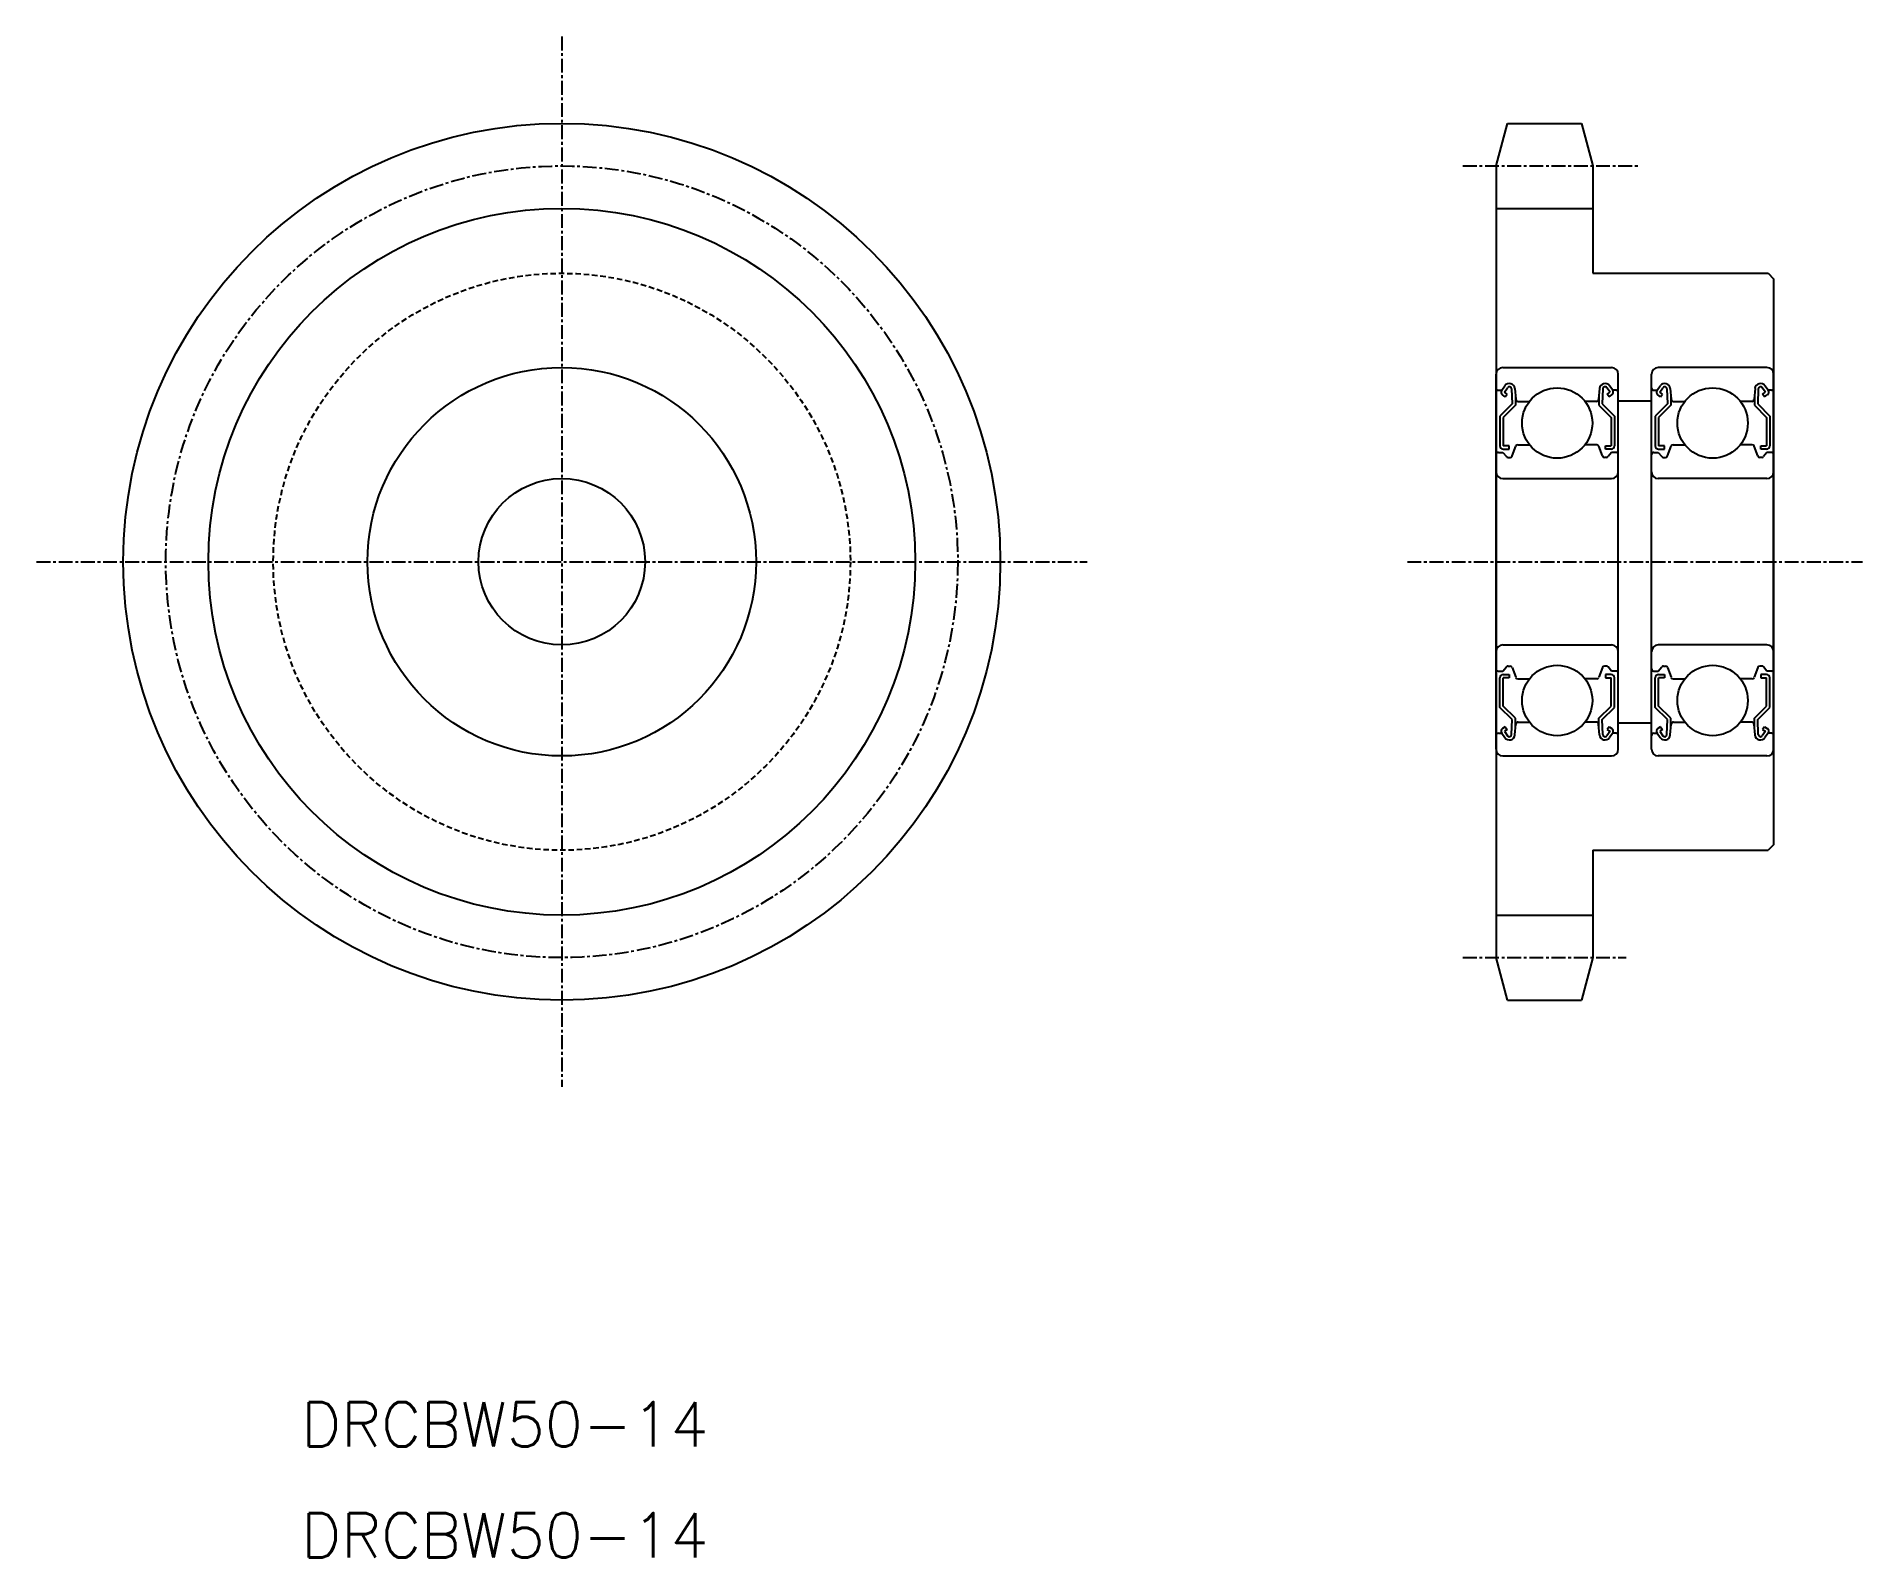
# Model space of a CAD drawing. Extents: x 0 to 164, y 0 to 137.
import ezdxf

# ---------------------------------------------------------------- set-up
doc = ezdxf.new("R2010")
doc.units = 0
doc.linetypes.add('CENTER', pattern=[2, 1.25, -0.25, 0.25, -0.25])
doc.linetypes.add('DASHED', pattern=[0.75, 0.5, -0.25])
doc.layers.get('0').update_dxf_attribs({"linetype": 'CONTINUOUS'})
doc.layers.add('CENTER', color=1, linetype='CENTER')
doc.styles.get("Standard").update_dxf_attribs({"font": 'txt', "bigfont": 'BIGFONT'})

msp = doc.modelspace()

# ---------------------------------------------------------------- linework, layer by layer
at = {"color": 7, "linetype": 'CONTINUOUS'}
for p, q in [((131.49, 125.39), (132.52, 129.22)), ((132.52, 129.22), (139.17, 129.22)), ((139.17, 129.22), (140.19, 125.39)), ((131.49, 125.39), (131.49, 54.05)), ((140.19, 125.39), (140.19, 115.72)), ((131.49, 121.56), (140.19, 121.56)), ((140.19, 115.72), (155.99, 115.72)), ((155.99, 115.72), (156.49, 115.22)), ((156.49, 115.22), (156.49, 64.22)), ((132.09, 107.22), (141.89, 107.22)), ((155.89, 107.22), (146.09, 107.22)), ((131.49, 72.82), (131.49, 106.62)), ((131.99, 105.17), (132.27, 105.57)), ((132.24, 105), (132.52, 105.4)), ((132.88, 105.3), (132.93, 103.95)), ((133.18, 105.33), (133.26, 104.36)), ((140.81, 105.33), (140.72, 104.36)), ((141.1, 105.3), (141.05, 103.95)), ((141.75, 105), (141.46, 105.4)), ((141.99, 105.17), (141.71, 105.57)), ((142.49, 72.82), (142.49, 106.62)), ((145.49, 72.82), (145.49, 106.62)), ((145.99, 105.17), (146.27, 105.57)), ((146.24, 105), (146.52, 105.4)), ((146.88, 105.3), (146.93, 103.95)), ((147.18, 105.33), (147.26, 104.36)), ((154.81, 105.33), (154.72, 104.36)), ((155.1, 105.3), (155.05, 103.95)), ((155.75, 105), (155.46, 105.4)), ((155.99, 105.17), (155.71, 105.57)), ((156.49, 72.82), (156.49, 106.62)), ((131.69, 105.17), (131.99, 105.17)), ((132.93, 103.95), (131.83, 102.85)), ((132.31, 104.58), (132.07, 104.76)), ((133.23, 103.82), (132.13, 102.72)), ((132.48, 104.83), (132.24, 105)), ((132.31, 104.58), (132.48, 104.83)), ((133.23, 104.7), (133.23, 103.82)), ((133.46, 104.17), (134.49, 104.17)), ((140.52, 104.17), (139.5, 104.17)), ((140.75, 104.7), (140.75, 103.82)), ((140.75, 103.82), (141.85, 102.72)), ((141.05, 103.95), (142.15, 102.85)), ((141.5, 104.83), (141.75, 105)), ((141.67, 104.58), (141.5, 104.83)), ((141.67, 104.58), (141.92, 104.76)), ((142.29, 105.17), (141.99, 105.17)), ((142.49, 104.22), (145.49, 104.22)), ((145.69, 105.17), (145.99, 105.17)), ((146.93, 103.95), (145.83, 102.85)), ((146.31, 104.58), (146.07, 104.76)), ((147.23, 103.82), (146.13, 102.72)), ((146.48, 104.83), (146.24, 105)), ((146.31, 104.58), (146.48, 104.83)), ((147.23, 104.7), (147.23, 103.82)), ((147.46, 104.17), (148.49, 104.17)), ((154.52, 104.17), (153.5, 104.17)), ((154.75, 104.7), (154.75, 103.82)), ((154.75, 103.82), (155.85, 102.72)), ((155.05, 103.95), (156.15, 102.85)), ((155.5, 104.83), (155.75, 105)), ((155.67, 104.58), (155.5, 104.83)), ((155.67, 104.58), (155.92, 104.76)), ((156.29, 105.17), (155.99, 105.17)), ((131.83, 102.85), (131.83, 100.17)), ((132.13, 102.72), (132.13, 100.17)), ((141.85, 102.72), (141.85, 100.17)), ((142.15, 102.85), (142.15, 100.17)), ((145.83, 102.85), (145.83, 100.17)), ((146.13, 102.72), (146.13, 100.17)), ((155.85, 102.72), (155.85, 100.17)), ((156.15, 102.85), (156.15, 100.17)), ((131.69, 99.57), (132.09, 99.57)), ((132.09, 99.57), (132.41, 99.2)), ((132.65, 100.17), (132.13, 100.17)), ((132.13, 99.87), (132.65, 99.87)), ((132.56, 99.12), (132.74, 99.12)), ((132.65, 99.87), (132.65, 100.17)), ((132.93, 99.26), (133.25, 100.14)), ((133.44, 100.27), (134.49, 100.27)), ((140.55, 100.27), (139.5, 100.27)), ((141.06, 99.26), (140.73, 100.14)), ((141.42, 99.12), (141.25, 99.12)), ((141.33, 100.17), (141.85, 100.17)), ((141.33, 99.87), (141.33, 100.17)), ((141.85, 99.87), (141.33, 99.87)), ((141.89, 99.57), (141.57, 99.2)), ((142.29, 99.57), (141.89, 99.57)), ((145.69, 99.57), (146.09, 99.57)), ((146.09, 99.57), (146.41, 99.2)), ((146.65, 100.17), (146.13, 100.17)), ((146.13, 99.87), (146.65, 99.87)), ((146.56, 99.12), (146.74, 99.12)), ((146.65, 99.87), (146.65, 100.17)), ((146.93, 99.26), (147.25, 100.14)), ((147.44, 100.27), (148.49, 100.27)), ((154.55, 100.27), (153.5, 100.27)), ((155.06, 99.26), (154.73, 100.14)), ((155.42, 99.12), (155.25, 99.12)), ((155.33, 100.17), (155.85, 100.17)), ((155.33, 99.87), (155.33, 100.17)), ((155.85, 99.87), (155.33, 99.87)), ((155.89, 99.57), (155.57, 99.2)), ((156.29, 99.57), (155.89, 99.57)), ((132.09, 97.22), (141.89, 97.22)), ((155.89, 97.22), (146.09, 97.22)), ((131.49, 89.72), (131.49, 89.72)), ((156.49, 89.72), (156.49, 89.72)), ((131.49, 81.47), (131.49, 81.47)), ((132.09, 82.22), (141.89, 82.22)), ((155.89, 82.22), (146.09, 82.22)), ((156.49, 81.47), (156.49, 81.47)), ((131.69, 79.87), (132.09, 79.87)), ((131.83, 76.6), (131.83, 79.27)), ((132.09, 79.87), (132.41, 80.25)), ((132.13, 79.57), (132.65, 79.57)), ((132.13, 76.72), (132.13, 79.27)), ((132.65, 79.27), (132.13, 79.27)), ((132.56, 80.32), (132.74, 80.32)), ((132.65, 79.57), (132.65, 79.27)), ((132.93, 80.19), (133.25, 79.31)), ((133.44, 79.17), (134.49, 79.17)), ((140.55, 79.17), (139.5, 79.17)), ((141.06, 80.19), (140.73, 79.31)), ((141.42, 80.32), (141.25, 80.32)), ((141.33, 79.57), (141.33, 79.27)), ((141.85, 79.57), (141.33, 79.57)), ((141.33, 79.27), (141.85, 79.27)), ((141.89, 79.87), (141.57, 80.25)), ((141.85, 76.72), (141.85, 79.27)), ((142.29, 79.87), (141.89, 79.87)), ((142.15, 76.6), (142.15, 79.27)), ((145.69, 79.87), (146.09, 79.87)), ((145.83, 76.6), (145.83, 79.27)), ((146.09, 79.87), (146.41, 80.25)), ((146.13, 79.57), (146.65, 79.57)), ((146.13, 76.72), (146.13, 79.27)), ((146.65, 79.27), (146.13, 79.27)), ((146.56, 80.32), (146.74, 80.32)), ((146.65, 79.57), (146.65, 79.27)), ((146.93, 80.19), (147.25, 79.31)), ((147.44, 79.17), (148.49, 79.17)), ((154.55, 79.17), (153.5, 79.17)), ((155.06, 80.19), (154.73, 79.31)), ((155.42, 80.32), (155.25, 80.32)), ((155.85, 79.57), (155.33, 79.57)), ((155.33, 79.57), (155.33, 79.27)), ((155.33, 79.27), (155.85, 79.27)), ((155.89, 79.87), (155.57, 80.25)), ((155.85, 76.72), (155.85, 79.27)), ((156.29, 79.87), (155.89, 79.87)), ((156.15, 76.6), (156.15, 79.27)), ((132.93, 75.5), (131.83, 76.6)), ((133.23, 75.62), (132.13, 76.72)), ((140.75, 75.62), (141.85, 76.72)), ((141.05, 75.5), (142.15, 76.6)), ((146.93, 75.5), (145.83, 76.6)), ((147.23, 75.62), (146.13, 76.72)), ((154.75, 75.62), (155.85, 76.72)), ((155.05, 75.5), (156.15, 76.6)), ((131.69, 74.27), (131.99, 74.27)), ((131.99, 74.27), (132.27, 73.88)), ((132.31, 74.86), (132.07, 74.69)), ((132.48, 74.62), (132.24, 74.45)), ((132.24, 74.45), (132.52, 74.04)), ((132.31, 74.86), (132.48, 74.62)), ((132.88, 74.15), (132.93, 75.5)), ((133.18, 74.12), (133.26, 75.09)), ((133.23, 74.75), (133.23, 75.62)), ((133.46, 75.27), (134.49, 75.27)), ((140.52, 75.27), (139.5, 75.27)), ((140.81, 74.12), (140.72, 75.09)), ((140.75, 74.75), (140.75, 75.62)), ((141.1, 74.15), (141.05, 75.5)), ((141.75, 74.45), (141.46, 74.04)), ((141.67, 74.86), (141.5, 74.62)), ((141.5, 74.62), (141.75, 74.45)), ((141.67, 74.86), (141.92, 74.69)), ((141.99, 74.27), (141.71, 73.88)), ((142.29, 74.27), (141.99, 74.27)), ((142.49, 75.22), (145.49, 75.22)), ((145.69, 74.27), (145.99, 74.27)), ((145.99, 74.27), (146.27, 73.88)), ((146.31, 74.86), (146.07, 74.69)), ((146.48, 74.62), (146.24, 74.45)), ((146.24, 74.45), (146.52, 74.04)), ((146.31, 74.86), (146.48, 74.62)), ((146.88, 74.15), (146.93, 75.5)), ((147.18, 74.12), (147.26, 75.09)), ((147.23, 74.75), (147.23, 75.62)), ((147.46, 75.27), (148.49, 75.27)), ((154.52, 75.27), (153.5, 75.27)), ((154.81, 74.12), (154.72, 75.09)), ((154.75, 74.75), (154.75, 75.62)), ((155.1, 74.15), (155.05, 75.5)), ((155.75, 74.45), (155.46, 74.04)), ((155.67, 74.86), (155.5, 74.62)), ((155.5, 74.62), (155.75, 74.45)), ((155.67, 74.86), (155.92, 74.69)), ((155.99, 74.27), (155.71, 73.88)), ((156.29, 74.27), (155.99, 74.27)), ((132.09, 72.22), (141.89, 72.22)), ((155.89, 72.22), (146.09, 72.22)), ((156.49, 64.22), (155.99, 63.72)), ((140.19, 63.72), (155.99, 63.72)), ((140.19, 63.72), (140.19, 54.05)), ((140.19, 61.31), (140.19, 61.31)), ((131.49, 57.88), (140.19, 57.88)), ((140.19, 58.89), (140.19, 58.89)), ((132.52, 50.22), (131.49, 54.05)), ((140.19, 54.05), (139.17, 50.22)), ((132.52, 50.22), (139.17, 50.22))]:
    msp.add_line(p, q, dxfattribs=at)
for centre, radius in [((47.32, 89.72), 39.5), ((47.32, 89.72), 17.5), ((136.99, 102.22), 3.17), ((150.99, 102.22), 3.17), ((47.32, 89.72), 7.5), ((136.99, 77.22), 3.17), ((150.99, 77.22), 3.17)]:
    msp.add_circle(centre, radius, dxfattribs=at)
at = {"color": 3, "linetype": 'CONTINUOUS'}
msp.add_circle((47.32, 89.72), 31.84, dxfattribs=at)
at = {"color": 3, "linetype": 'DASHED'}
msp.add_circle((47.32, 89.72), 26, dxfattribs=at)
at = {"color": 7, "linetype": 'CONTINUOUS'}
for centre, radius, start, end in [((132.09, 106.62), 0.6, 90, 180), ((141.89, 106.62), 0.6, 0, 90), ((146.09, 106.62), 0.6, 90, 180), ((155.89, 106.62), 0.6, 0, 90), ((131.69, 105.37), 0.2, 180, 270), ((132.68, 105.28), 0.5, 5.065, 144.9356), ((132.68, 105.29), 0.2, 2.1312, 144.9367), ((141.3, 105.28), 0.5, 35.0644, 174.935), ((141.3, 105.29), 0.2, 35.0633, 177.8688), ((142.29, 105.37), 0.2, 270, 0), ((145.69, 105.37), 0.2, 180, 270), ((146.68, 105.28), 0.5, 5.065, 144.9356), ((146.68, 105.29), 0.2, 2.1312, 144.9367), ((155.3, 105.28), 0.5, 35.0644, 174.935), ((155.3, 105.29), 0.2, 35.0633, 177.8688), ((156.29, 105.37), 0.2, 270, 0), ((132.24, 105), 0.3, 144.9356, 235.0377), ((133.46, 104.37), 0.2, 185.065, 270), ((140.52, 104.37), 0.2, 270, 354.935), ((141.75, 105), 0.3, 304.9623, 35.0644), ((146.24, 105), 0.3, 144.9356, 235.0377), ((147.46, 104.37), 0.2, 185.065, 270), ((154.52, 104.37), 0.2, 270, 354.935), ((155.75, 105), 0.3, 304.9623, 35.0644), ((131.69, 99.37), 0.2, 90, 180), ((132.13, 100.17), 0.3, 180, 270), ((132.56, 99.32), 0.2, 219.997, 270), ((132.74, 99.32), 0.2, 270, 339.9703), ((133.44, 100.07), 0.2, 90, 159.9703), ((140.55, 100.07), 0.2, 20.0297, 90), ((141.25, 99.32), 0.2, 200.0297, 270), ((141.42, 99.32), 0.2, 270, 320.003), ((141.85, 100.17), 0.3, 270, 0), ((142.29, 99.37), 0.2, 0, 90), ((145.69, 99.37), 0.2, 90, 180), ((146.13, 100.17), 0.3, 180, 270), ((146.56, 99.32), 0.2, 219.997, 270), ((146.74, 99.32), 0.2, 270, 339.9703), ((147.44, 100.07), 0.2, 90, 159.9703), ((154.55, 100.07), 0.2, 20.0297, 90), ((155.25, 99.32), 0.2, 200.0297, 270), ((155.42, 99.32), 0.2, 270, 320.003), ((155.85, 100.17), 0.3, 270, 0), ((156.29, 99.37), 0.2, 0, 90), ((132.09, 97.82), 0.6, 180, 270), ((141.89, 97.82), 0.6, 270, 0), ((146.09, 97.82), 0.6, 180, 270), ((155.89, 97.82), 0.6, 270, 0), ((132.09, 81.62), 0.6, 90, 180), ((141.89, 81.62), 0.6, 0, 90), ((146.09, 81.62), 0.6, 90, 180), ((155.89, 81.62), 0.6, 0, 90), ((131.69, 80.07), 0.2, 180, 270), ((132.13, 79.27), 0.3, 90, 180), ((132.56, 80.12), 0.2, 90, 140.003), ((132.74, 80.12), 0.2, 20.0297, 90), ((133.44, 79.37), 0.2, 200.0297, 270), ((140.55, 79.37), 0.2, 270, 339.9703), ((141.25, 80.12), 0.2, 90, 159.9703), ((141.42, 80.12), 0.2, 39.997, 90), ((141.85, 79.27), 0.3, 0, 90), ((142.29, 80.07), 0.2, 270, 0), ((145.69, 80.07), 0.2, 180, 270), ((146.13, 79.27), 0.3, 90, 180), ((146.56, 80.12), 0.2, 90, 140.003), ((146.74, 80.12), 0.2, 20.0297, 90), ((147.44, 79.37), 0.2, 200.0297, 270), ((154.55, 79.37), 0.2, 270, 339.9703), ((155.25, 80.12), 0.2, 90, 159.9703), ((155.42, 80.12), 0.2, 39.997, 90), ((155.85, 79.27), 0.3, 0, 90), ((156.29, 80.07), 0.2, 270, 0), ((131.69, 74.07), 0.2, 90, 180), ((132.24, 74.45), 0.3, 124.9623, 215.0644), ((132.68, 74.16), 0.5, 215.0644, 354.935), ((132.68, 74.16), 0.2, 215.0633, 357.8688), ((133.46, 75.07), 0.2, 90, 174.935), ((140.52, 75.07), 0.2, 5.065, 90), ((141.3, 74.16), 0.5, 185.065, 324.9356), ((141.3, 74.16), 0.2, 182.1312, 324.9367), ((141.75, 74.45), 0.3, 324.9356, 55.0377), ((142.29, 74.07), 0.2, 0, 90), ((145.69, 74.07), 0.2, 90, 180), ((146.24, 74.45), 0.3, 124.9623, 215.0644), ((146.68, 74.16), 0.5, 215.0644, 354.935), ((146.68, 74.16), 0.2, 215.0633, 357.8688), ((147.46, 75.07), 0.2, 90, 174.935), ((154.52, 75.07), 0.2, 5.065, 90), ((155.3, 74.16), 0.5, 185.065, 324.9356), ((155.3, 74.16), 0.2, 182.1312, 324.9367), ((155.75, 74.45), 0.3, 324.9356, 55.0377), ((156.29, 74.07), 0.2, 0, 90), ((132.09, 72.82), 0.6, 180, 270), ((141.89, 72.82), 0.6, 270, 0), ((146.09, 72.82), 0.6, 180, 270), ((155.89, 72.82), 0.6, 270, 0)]:
    msp.add_arc(centre, radius, start, end, dxfattribs=at)
at = {"layer": 'CENTER', "color": 1, "linetype": 'CENTER'}
for p, q in [((47.32, 137.05), (47.32, 42.4)), ((128.49, 125.39), (144.34, 125.39)), ((0, 89.72), (94.65, 89.72)), ((123.49, 89.72), (164.49, 89.72)), ((128.49, 54.05), (143.19, 54.05))]:
    msp.add_line(p, q, dxfattribs=at)
msp.add_circle((47.32, 89.72), 35.67, dxfattribs=at)

# ---------------------------------------------------------------- texts
at = {"color": 7, "linetype": 'CONTINUOUS'}
for p in [(23.84, 10), (23.84, 0)]:
    msp.add_text('DRCBW50-14', height=4, dxfattribs=at).set_placement(p)

doc.saveas('drawing.dxf')
